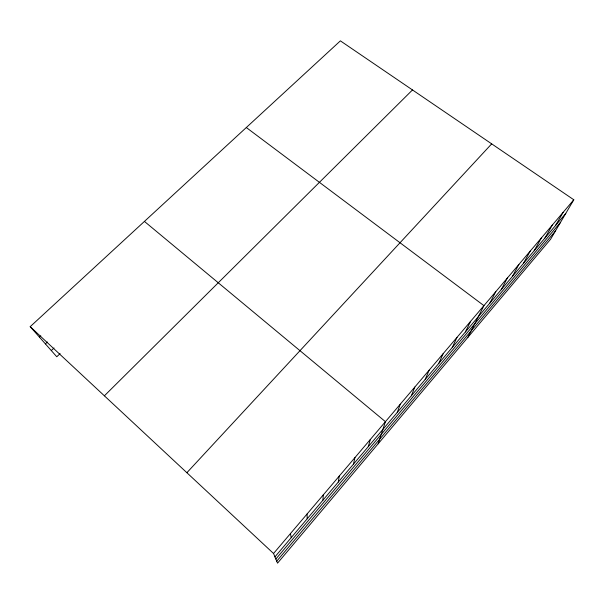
<?xml version="1.0" encoding="UTF-8"?>
<svg xmlns="http://www.w3.org/2000/svg" width="604" height="604" viewBox="0 0 604 604"><rect width="100%" height="100%" fill="white"/><g stroke="black" fill="none" stroke-linecap="round" stroke-linejoin="round"><path stroke-width="0.91" d="M322.891 500.24L323.306 494.872M338.3 482.045L339.274 476.058M353.431 464.182L354.948 457.598M368.297 446.628L370.335 439.47M378.149 443.797L385.435 421.683L144.424 221.419M397.251 412.434L400.271 404.204M411.347 395.786L414.835 387.043M425.208 379.418L429.142 370.192M438.829 363.329L443.2 353.627M452.23 347.511L457.017 337.357M465.397 331.958L470.591 321.358M467.843 337.402L483.932 305.639L246.311 127.535M489.844 303.08L495.771 291.702M501.177 289.709L507.42 277.968M512.335 276.526L518.904 264.446M523.336 263.54L530.214 251.128M534.178 250.736L541.35 237.999M544.861 238.112L552.328 225.073M555.401 225.669L563.139 212.329M573.8 199.773L550.606 239.214L277.538 563.147L273.544 553.498L30.2 326.666L340.384 40.853L573.8 199.773L273.544 553.498M276.723 561.176L555.416 231.045M274.941 556.873L565.782 213.408M275.839 559.047L560.565 222.28M186.878 472.713L491.679 143.865M104.386 395.816L412.487 89.943M60.106 353.604L56.776 356.768L30.2 326.666M51.295 350.569L54.028 347.987M45.406 343.887L47.422 342M39.426 337.115L40.8 335.832M290.448 533.581L291.219 537.643M307.036 514.042L307.202 518.776"/></g></svg>
